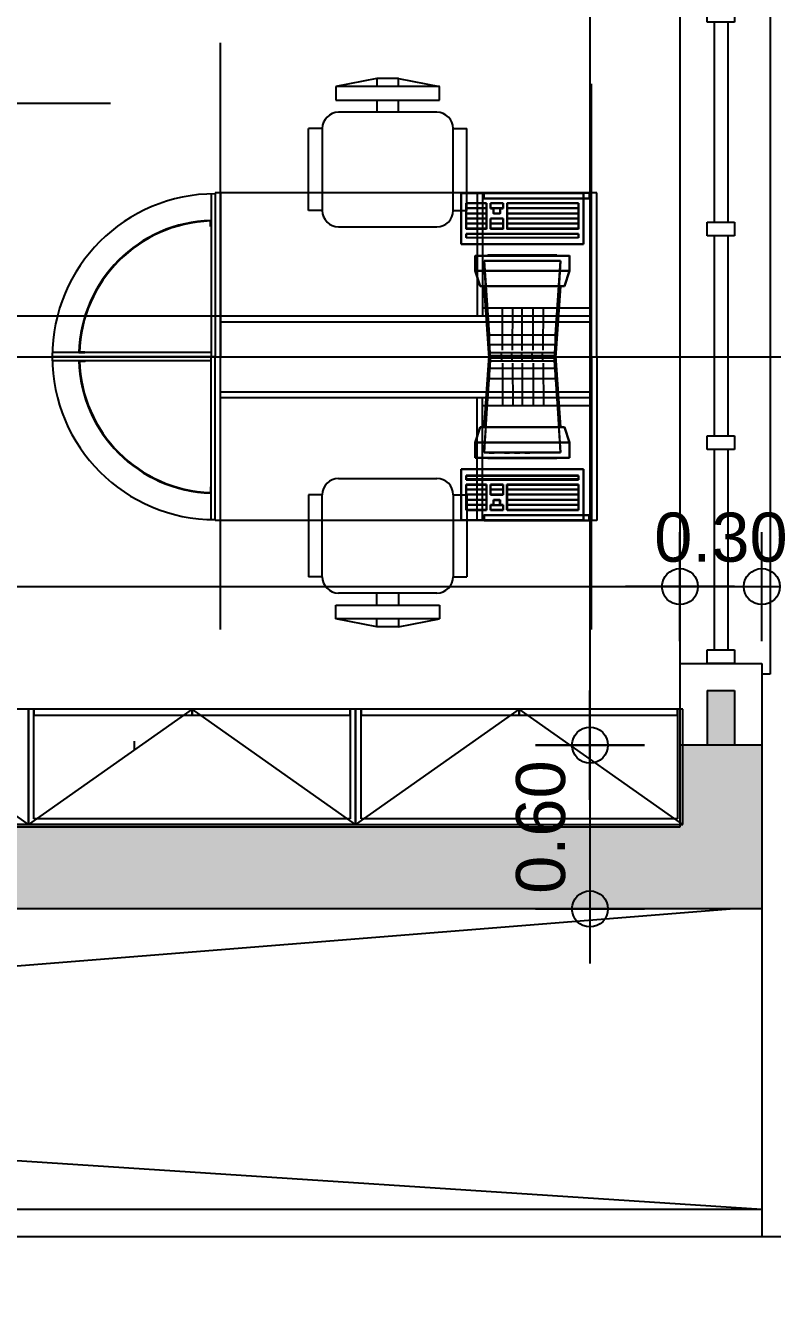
# Model space of a CAD drawing. Header units: metres. Extents: x -11 to 85, y -301 to 135.
# Drawn here: x 45.075 to 47.812, y -209.614 to -204.91 of the extents above; entities that cross this region are included whole.
import ezdxf

# ---------------------------------------------------------------- set-up
doc = ezdxf.new("R2010")
doc.units = ezdxf.units.M
doc.header["$LTSCALE"] = 0.036
doc.header["$PDMODE"] = 2
doc.linetypes.add('HIDDEN', pattern=[0.375, 0.25, -0.125])
for name, color, linetype in [('arxitek isogeio', 252, 'Continuous'), ('DIMBLK', 252, 'Continuous'), ('Parathira', 252, 'Continuous')]:
    doc.layers.add(name, color=color, linetype=linetype)
doc.styles.get("Standard").update_dxf_attribs({"font": 'arial.ttf'})
doc.dimstyles.new('CADWDOT', dxfattribs={"dimscale": 0.1, "dimtxt": 1.8, "dimasz": 0.08, "dimexe": 2, "dimexo": 0, "dimgap": 0.09, "dimtad": 0, "dimrnd": 0.001, "dimzin": 0, "dimdsep": 46, "dimtxsty": 'Standard', "dimblk1": 'ARTDIM', "dimblk2": 'ARTDIM', "dimsah": 1, "dimcen": 0.09, "dimdle": 0.05, "dimse1": 1, "dimse2": 1, "dimadec": 0, "dimazin": 0, "dimtfac": 1, "dimtmove": 0, "dimatfit": 3, "dimldrblk": 'ARTDIM', "dimfxl": 2, "dimtvp": 0.9999, "dimtolj": 1, "dimtzin": 0, "dimarcsym": 0})

# ---------------------------------------------------------------- blocks, each defined once
blk = doc.blocks.new('A$C52D13D70')
at = {"layer": 'Parathira'}
for p, q in [((-0.33, 0.04), (-0.33, -2.44)), ((-0.3, 0.04), (-0.33, 0.04)), ((-0.1, 0), (-0.2, 0)), ((-0.2, 0), (-0.2, -0.05)), ((-0.1, -0.05), (-0.1, 0)), ((0, 0), (0, -2.4)), ((-0.2, -0.05), (-0.1, -0.05)), ((-0.175, -0.05), (-0.175, -0.7833)), ((-0.125, -0.05), (-0.125, -0.7833)), ((-0.1, -0.7833), (-0.2, -0.7833)), ((-0.2, -0.7833), (-0.2, -0.8333)), ((-0.1, -0.8333), (-0.1, -0.7833)), ((-0.2, -0.8333), (-0.1, -0.8333)), ((-0.175, -0.8333), (-0.175, -1.5667)), ((-0.125, -0.8333), (-0.125, -1.5667)), ((-0.1, -1.5667), (-0.2, -1.5667)), ((-0.2, -1.5667), (-0.2, -1.6167)), ((-0.1, -1.6167), (-0.1, -1.5667)), ((-0.2, -1.6167), (-0.1, -1.6167)), ((-0.175, -1.6167), (-0.175, -2.35)), ((-0.125, -1.6167), (-0.125, -2.35)), ((-0.1, -2.35), (-0.2, -2.35)), ((-0.2, -2.35), (-0.2, -2.4)), ((-0.1, -2.4), (-0.1, -2.35)), ((-0.33, -2.44), (-0.3, -2.44)), ((-0.2, -2.4), (-0.1, -2.4))]:
    blk.add_line(p, q, dxfattribs=at)
blk = doc.blocks.new('ARTDIM')
at = {"layer": 'DIMBLK'}
for p, q in [((0, -24.9975), (0, 24.9975)), ((-24.9975, 0), (24.9975, 0))]:
    blk.add_line(p, q, dxfattribs=at)
blk.add_circle((0, 0), 8.25, dxfattribs=at)
blk = doc.blocks.new('*D1324')
at = {"layer": 'arxitek isogeio', "color": 0, "lineweight": -2}
blk.add_line((40.4317, -206.9656), (47.4657, -206.9656), dxfattribs=at)
at = {"layer": 'Defpoints', "color": 0, "transparency": 16777216}
for p in [(47.4737, -206.9656), (40.4237, -207.8468), (47.4737, -207.8468)]:
    blk.add_point(p, dxfattribs=at)
at = {"layer": 'arxitek isogeio', "color": 0, "lineweight": -2, "xscale": 0.008, "yscale": 0.008, "zscale": 0.008, "rotation": 180}
blk.add_blockref('ARTDIM', (40.4237, -206.9656), dxfattribs=at)
at = {"layer": 'arxitek isogeio', "color": 0, "lineweight": -2, "xscale": 0.008, "yscale": 0.008, "zscale": 0.008}
blk.add_blockref('ARTDIM', (47.4737, -206.9656), dxfattribs=at)
at = {"layer": 'arxitek isogeio', "color": 0, "insert": (43.9487, -206.7856), "char_height": 0.18, "attachment_point": 5}
blk.add_mtext('\\A1;7.05', dxfattribs=at)
blk = doc.blocks.new('*D1325')
at = {"layer": 'arxitek isogeio', "color": 0, "lineweight": -2}
blk.add_line((47.4817, -206.9656), (47.7657, -206.9656), dxfattribs=at)
at = {"layer": 'Defpoints', "color": 0, "transparency": 16777216}
for p in [(47.7737, -206.9656), (47.4737, -207.8468), (47.7737, -207.8468)]:
    blk.add_point(p, dxfattribs=at)
at = {"layer": 'arxitek isogeio', "color": 0, "lineweight": -2, "xscale": 0.008, "yscale": 0.008, "zscale": 0.008, "rotation": 180}
blk.add_blockref('ARTDIM', (47.4737, -206.9656), dxfattribs=at)
at = {"layer": 'arxitek isogeio', "color": 0, "lineweight": -2, "xscale": 0.008, "yscale": 0.008, "zscale": 0.008}
blk.add_blockref('ARTDIM', (47.7737, -206.9656), dxfattribs=at)
at = {"layer": 'arxitek isogeio', "color": 0, "insert": (47.6237, -206.7856), "char_height": 0.18, "attachment_point": 5}
blk.add_mtext('\\A1;0.30', dxfattribs=at)
blk = doc.blocks.new('*D1333')
at = {"layer": 'arxitek isogeio', "color": 0, "lineweight": -2}
blk.add_line((47.1437, -200.8048), (47.1437, -207.5388), dxfattribs=at)
at = {"layer": 'Defpoints', "color": 0, "transparency": 16777216}
for p in [(47.4855, -200.7968), (47.1437, -207.5468), (47.4855, -207.5468)]:
    blk.add_point(p, dxfattribs=at)
at = {"layer": 'arxitek isogeio', "color": 0, "lineweight": -2, "xscale": 0.008, "yscale": 0.008, "zscale": 0.008}
for p, rotation in [((47.1437, -200.7968), 90), ((47.1437, -207.5468), 270)]:
    blk.add_blockref('ARTDIM', p, dxfattribs=dict(at, rotation=rotation))
at = {"layer": 'arxitek isogeio', "color": 0, "insert": (46.9637, -204.1718), "char_height": 0.18, "attachment_point": 5, "rotation": 90}
blk.add_mtext('\\A1;6.75', dxfattribs=at)
blk = doc.blocks.new('*D1334')
at = {"layer": 'arxitek isogeio', "color": 0, "lineweight": -2}
blk.add_line((47.1437, -207.5548), (47.1437, -208.1388), dxfattribs=at)
at = {"layer": 'Defpoints', "color": 0, "transparency": 16777216}
for p in [(47.4855, -207.5468), (47.1437, -208.1468), (47.4855, -208.1468)]:
    blk.add_point(p, dxfattribs=at)
at = {"layer": 'arxitek isogeio', "color": 0, "lineweight": -2, "xscale": 0.008, "yscale": 0.008, "zscale": 0.008}
for p, rotation in [((47.1437, -207.5468), 90), ((47.1437, -208.1468), 270)]:
    blk.add_blockref('ARTDIM', p, dxfattribs=dict(at, rotation=rotation))
at = {"layer": 'arxitek isogeio', "color": 0, "insert": (46.9637, -207.8468), "char_height": 0.18, "attachment_point": 5, "rotation": 90}
blk.add_mtext('\\A1;0.60', dxfattribs=at)
blk = doc.blocks.new('*D1365')
at = {"layer": 'arxitek isogeio', "color": 0, "lineweight": -2}
blk.add_line((40.1317, -212.7331), (47.7657, -212.7331), dxfattribs=at)
at = {"layer": 'Defpoints', "color": 0, "transparency": 16777216}
for p in [(40.1237, -208.1468), (47.7737, -208.1468), (47.7737, -212.7331)]:
    blk.add_point(p, dxfattribs=at)
at = {"layer": 'arxitek isogeio', "color": 0, "lineweight": -2, "xscale": 0.008, "yscale": 0.008, "zscale": 0.008, "rotation": 180}
blk.add_blockref('ARTDIM', (40.1237, -212.7331), dxfattribs=at)
at = {"layer": 'arxitek isogeio', "color": 0, "lineweight": -2, "xscale": 0.008, "yscale": 0.008, "zscale": 0.008}
blk.add_blockref('ARTDIM', (47.7737, -212.7331), dxfattribs=at)
at = {"layer": 'arxitek isogeio', "color": 0, "insert": (43.9487, -212.5531), "char_height": 0.18, "attachment_point": 5}
blk.add_mtext('\\A1;7.65', dxfattribs=at)

msp = doc.modelspace()

# ---------------------------------------------------------------- hatches: boundary and pattern name
at = {"layer": 'arxitek isogeio'}
for points in [[(47.6737, -207.3468), (47.5737, -207.3468), (47.5737, -207.5468), (47.6737, -207.5468)], [(47.7737, -208.1468), (47.7737, -207.5468), (47.4737, -207.5468), (47.4737, -207.8468), (43.8737, -207.8468), (43.8737, -207.5468), (43.5737, -207.5468), (43.5737, -208.1468)]]:
    msp.add_hatch(color=256, dxfattribs=at).paths.add_polyline_path(points)

# ---------------------------------------------------------------- linework, layer by layer
for p, q in [((46.3621, -205.1032), (46.2121, -205.1332)), ((46.4421, -205.1032), (46.3621, -205.1032)), ((46.3621, -205.1032), (46.3621, -205.1332)), ((46.4421, -205.1332), (46.4421, -205.1032)), ((46.4421, -205.1032), (46.5921, -205.1332)), ((46.2121, -205.1332), (46.2121, -205.1832)), ((46.5921, -205.1332), (46.2121, -205.1332)), ((46.5921, -205.1832), (46.5921, -205.1332)), ((42.3191, -205.1944), (45.3854, -205.1944)), ((46.2121, -205.1832), (46.5921, -205.1832)), ((46.3621, -205.1832), (46.3621, -205.2273)), ((46.4421, -205.2273), (46.4421, -205.1832)), ((46.5821, -205.2273), (46.2221, -205.2273)), ((46.1121, -205.5873), (46.1121, -205.2873)), ((46.1621, -205.2873), (46.1121, -205.2873)), ((46.1621, -205.2873), (46.1621, -205.5873)), ((46.6421, -205.2873), (46.6921, -205.2873)), ((46.6421, -205.5873), (46.6421, -205.2873)), ((46.6921, -205.5873), (46.6921, -205.2873)), ((45.7544, -205.5262), (45.7544, -206.1232)), ((45.7693, -205.5232), (45.7693, -206.1232)), ((47.1693, -205.5232), (45.7693, -205.5232)), ((45.7693, -205.5262), (45.7693, -206.1232)), ((45.7893, -205.5232), (45.7893, -206.1232)), ((46.6712, -205.5244), (47.1199, -205.5244)), ((46.6712, -205.7113), (46.6712, -205.5244)), ((46.7492, -205.5231), (46.7296, -205.5231)), ((46.7296, -205.5231), (46.7296, -205.9734)), ((46.7492, -205.5231), (46.7492, -205.9734)), ((46.7492, -205.5432), (47.1493, -205.5432)), ((46.7553, -205.5432), (46.7553, -205.523)), ((46.7553, -205.523), (47.1403, -205.523)), ((47.1403, -205.5432), (46.7553, -205.5432)), ((47.1199, -205.5244), (47.1199, -205.7113)), ((47.1403, -205.523), (47.1403, -205.5432)), ((47.1493, -206.1232), (47.1493, -205.5232)), ((47.1693, -206.1232), (47.1693, -205.5232)), ((46.1621, -205.5873), (46.1121, -205.5873)), ((46.6421, -205.5873), (46.6921, -205.5873)), ((46.7647, -205.5618, 0.0001), (46.6899, -205.5618, 0.0001)), ((46.6899, -205.5618, 0.0001), (46.6899, -205.6552, 0.0001)), ((46.7647, -205.5805, 0.0001), (46.6899, -205.5805, 0.0001)), ((46.7647, -205.5992, 0.0001), (46.6899, -205.5992, 0.0001)), ((46.7647, -205.5618, 0.0001), (46.7647, -205.6552, 0.0001)), ((46.8255, -205.5618, 0.0001), (46.7787, -205.5618, 0.0001)), ((46.7787, -205.5618, 0.0001), (46.7787, -205.5805, 0.0001)), ((46.7904, -205.5805, 0.0001), (46.7787, -205.5805, 0.0001)), ((46.7904, -205.5805, 0.0001), (46.7904, -205.5992, 0.0001)), ((46.8138, -205.5992, 0.0001), (46.7904, -205.5992, 0.0001)), ((46.8255, -205.5805, 0.0001), (46.8138, -205.5805, 0.0001)), ((46.8138, -205.5805, 0.0001), (46.8138, -205.5992, 0.0001)), ((46.8255, -205.5618, 0.0001), (46.8255, -205.5805, 0.0001)), ((46.8395, -205.5618, 0.0001), (46.8395, -205.6552, 0.0001)), ((47.1012, -205.5618, 0.0001), (46.8395, -205.5618, 0.0001)), ((47.1012, -205.5805, 0.0001), (46.8395, -205.5805, 0.0001)), ((47.1012, -205.5992, 0.0001), (46.8395, -205.5992, 0.0001)), ((47.1012, -205.5618, 0.0001), (47.1012, -205.6552, 0.0001)), ((45.7522, -205.6458), (45.7522, -205.6257)), ((45.7544, -205.6458), (45.7522, -205.6458)), ((45.7544, -205.6234), (45.7544, -205.6458)), ((46.2221, -205.6473), (46.5821, -205.6473)), ((46.7647, -205.6178, 0.0001), (46.6899, -205.6178, 0.0001)), ((46.7647, -205.6365, 0.0001), (46.6899, -205.6365, 0.0001)), ((46.8255, -205.6178, 0.0001), (46.7787, -205.6178, 0.0001)), ((46.7787, -205.6178, 0.0001), (46.7787, -205.6552, 0.0001)), ((46.8255, -205.6365, 0.0001), (46.7787, -205.6365, 0.0001)), ((46.8255, -205.6178, 0.0001), (46.8255, -205.6552, 0.0001)), ((47.1012, -205.6178, 0.0001), (46.8395, -205.6178, 0.0001)), ((47.1012, -205.6365, 0.0001), (46.8395, -205.6365, 0.0001)), ((46.7647, -205.6552, 0.0001), (46.6899, -205.6552, 0.0001)), ((46.6899, -205.6739, 0.0001), (46.6899, -205.688, 0.0001)), ((47.1012, -205.6739, 0.0001), (46.6899, -205.6739, 0.0001)), ((47.1012, -205.688, 0.0001), (46.6899, -205.688, 0.0001)), ((46.8255, -205.6552, 0.0001), (46.7787, -205.6552, 0.0001)), ((47.1012, -205.6552, 0.0001), (46.8395, -205.6552, 0.0001)), ((47.1012, -205.6739, 0.0001), (47.1012, -205.688, 0.0001)), ((47.1199, -205.7113), (46.6712, -205.7113)), ((46.7228, -205.7526), (47.0687, -205.7526)), ((46.7228, -205.7526), (46.7228, -205.8087)), ((47.0687, -205.7526), (47.0687, -205.8087)), ((46.7228, -205.8087), (47.0687, -205.8087)), ((46.7228, -205.8087), (46.7415, -205.8648)), ((47.0687, -205.8087), (47.05, -205.8648)), ((47.05, -205.8648), (46.7415, -205.8648)), ((46.7789, -206.1265), (46.7602, -205.8648)), ((47.0313, -205.8648), (47.0126, -206.1265)), ((45.7893, -205.9734), (47.1493, -205.9734)), ((46.7492, -205.9443), (47.1493, -205.9443)), ((45.7893, -205.9948), (47.1493, -205.9948)), ((45.7544, -206.1082), (45.1723, -206.1082)), ((46.7789, -206.1198), (46.7602, -206.3816)), ((47.0126, -206.1198), (46.7789, -206.1198)), ((47.0313, -206.3816), (47.0126, -206.1198)), ((45.7693, -206.1232), (45.1723, -206.1232)), ((45.7693, -206.1232), (45.1723, -206.1232)), ((45.7544, -206.1381), (45.1723, -206.1381)), ((45.7544, -206.7201), (45.7544, -206.1232)), ((45.7693, -206.1232), (47.1693, -206.1232)), ((45.7693, -206.1232), (47.1693, -206.1232)), ((45.7693, -206.7232), (45.7693, -206.1232)), ((45.7693, -206.7201), (45.7693, -206.1232)), ((45.7893, -206.7232), (45.7893, -206.1232)), ((47.0126, -206.1265), (46.7789, -206.1265)), ((47.1493, -206.1232), (47.1493, -206.7232)), ((47.1693, -206.1232), (47.1693, -206.7232)), ((45.7893, -206.2515), (47.1493, -206.2515)), ((45.7893, -206.2729), (47.1493, -206.2729)), ((46.7296, -206.7232), (46.7296, -206.2729)), ((46.7492, -206.7232), (46.7492, -206.2729)), ((46.7492, -206.3021), (47.1493, -206.3021)), ((46.7228, -206.4377), (46.7415, -206.3816)), ((47.05, -206.3816), (46.7415, -206.3816)), ((47.0687, -206.4377), (47.05, -206.3816)), ((46.7228, -206.4377), (47.0687, -206.4377)), ((46.7228, -206.4937), (46.7228, -206.4377)), ((47.0687, -206.4937), (47.0687, -206.4377)), ((46.7228, -206.4937), (47.0687, -206.4937)), ((47.1199, -206.535), (46.6712, -206.535)), ((46.6712, -206.535), (46.6712, -206.722)), ((47.1199, -206.722), (47.1199, -206.535)), ((46.2221, -206.5692), (46.5821, -206.5692)), ((47.1012, -206.5584, 0.0001), (46.6899, -206.5584, 0.0001)), ((46.6899, -206.5724, 0.0001), (46.6899, -206.5584, 0.0001)), ((47.1012, -206.5724, 0.0001), (46.6899, -206.5724, 0.0001)), ((47.1012, -206.5724, 0.0001), (47.1012, -206.5584, 0.0001)), ((45.7522, -206.6005), (45.7522, -206.6206)), ((45.7544, -206.6005), (45.7522, -206.6005)), ((45.7544, -206.6229), (45.7544, -206.6005)), ((46.1621, -206.6292), (46.1121, -206.6292)), ((46.1121, -206.6292), (46.1121, -206.9292)), ((46.1621, -206.9292), (46.1621, -206.6292)), ((46.6421, -206.6292), (46.6921, -206.6292)), ((46.6421, -206.6292), (46.6421, -206.9292)), ((46.7647, -206.5911, 0.0001), (46.6899, -206.5911, 0.0001)), ((46.6899, -206.6846, 0.0001), (46.6899, -206.5911, 0.0001)), ((46.7647, -206.6098, 0.0001), (46.6899, -206.6098, 0.0001)), ((46.7647, -206.6285, 0.0001), (46.6899, -206.6285, 0.0001)), ((46.6921, -206.6292), (46.6921, -206.9292)), ((46.7647, -206.6846, 0.0001), (46.7647, -206.5911, 0.0001)), ((46.8255, -206.5911, 0.0001), (46.7787, -206.5911, 0.0001)), ((46.7787, -206.6285, 0.0001), (46.7787, -206.5911, 0.0001)), ((46.8255, -206.6098, 0.0001), (46.7787, -206.6098, 0.0001)), ((46.8255, -206.6285, 0.0001), (46.7787, -206.6285, 0.0001)), ((46.8255, -206.6285, 0.0001), (46.8255, -206.5911, 0.0001)), ((46.8395, -206.6846, 0.0001), (46.8395, -206.5911, 0.0001)), ((47.1012, -206.5911, 0.0001), (46.8395, -206.5911, 0.0001)), ((47.1012, -206.6098, 0.0001), (46.8395, -206.6098, 0.0001)), ((47.1012, -206.6285, 0.0001), (46.8395, -206.6285, 0.0001)), ((47.1012, -206.6846, 0.0001), (47.1012, -206.5911, 0.0001)), ((46.7647, -206.6472, 0.0001), (46.6899, -206.6472, 0.0001)), ((46.7647, -206.6659, 0.0001), (46.6899, -206.6659, 0.0001)), ((46.7787, -206.6846, 0.0001), (46.7787, -206.6659, 0.0001)), ((46.7904, -206.6659, 0.0001), (46.7787, -206.6659, 0.0001)), ((46.8138, -206.6472, 0.0001), (46.7904, -206.6472, 0.0001)), ((46.7904, -206.6659, 0.0001), (46.7904, -206.6472, 0.0001)), ((46.8138, -206.6659, 0.0001), (46.8138, -206.6472, 0.0001)), ((46.8255, -206.6659, 0.0001), (46.8138, -206.6659, 0.0001)), ((46.8255, -206.6846, 0.0001), (46.8255, -206.6659, 0.0001)), ((47.1012, -206.6472, 0.0001), (46.8395, -206.6472, 0.0001)), ((47.1012, -206.6659, 0.0001), (46.8395, -206.6659, 0.0001)), ((47.1693, -206.7232), (45.7693, -206.7232)), ((46.6712, -206.722), (47.1199, -206.722)), ((46.7647, -206.6846, 0.0001), (46.6899, -206.6846, 0.0001)), ((46.7492, -206.7232), (46.7296, -206.7232)), ((46.7492, -206.7032), (47.1493, -206.7032)), ((47.1403, -206.7032), (46.7553, -206.7032)), ((46.7553, -206.7032), (46.7553, -206.7233)), ((46.7553, -206.7233), (47.1403, -206.7233)), ((46.8255, -206.6846, 0.0001), (46.7787, -206.6846, 0.0001)), ((47.1012, -206.6846, 0.0001), (46.8395, -206.6846, 0.0001)), ((47.1403, -206.7233), (47.1403, -206.7032)), ((46.1621, -206.9292), (46.1121, -206.9292)), ((46.6421, -206.9292), (46.6921, -206.9292)), ((46.5821, -206.9892), (46.2221, -206.9892)), ((46.3621, -207.0333), (46.3621, -206.9892)), ((46.4421, -206.9892), (46.4421, -207.0333)), ((46.2121, -207.0333), (46.5921, -207.0333)), ((46.2121, -207.0833), (46.2121, -207.0333)), ((46.5921, -207.0333), (46.5921, -207.0833)), ((46.3621, -207.1133), (46.2121, -207.0833)), ((46.5921, -207.0833), (46.2121, -207.0833)), ((46.3621, -207.1133), (46.3621, -207.0833)), ((46.4421, -207.0833), (46.4421, -207.1133)), ((46.4421, -207.1133), (46.5921, -207.0833)), ((46.4421, -207.1133), (46.3621, -207.1133)), ((47.4737, -207.2468), (47.7737, -207.2468)), ((47.4737, -207.2468), (47.4737, -207.5468)), ((47.7737, -207.2468), (47.7737, -207.5468)), ((47.5737, -207.3468), (47.6737, -207.3468)), ((47.5737, -207.3468), (47.5737, -207.5468)), ((47.6737, -207.3468), (47.6737, -207.5468)), ((45.0849, -207.4144), (43.8852, -207.4144)), ((45.0849, -207.837), (44.485, -207.4144)), ((45.6848, -207.4144), (45.0849, -207.837)), ((45.0849, -207.837), (45.0849, -207.4144)), ((45.0849, -207.4144), (45.0849, -207.837)), ((46.2846, -207.4144), (45.0849, -207.4144)), ((45.0849, -207.837), (45.0849, -207.4144)), ((45.0849, -207.4144), (45.0849, -207.837)), ((45.6848, -207.4144), (45.1049, -207.4144)), ((45.1049, -207.4144), (45.1049, -207.4363)), ((45.1049, -207.817), (45.1049, -207.4144)), ((45.1049, -207.4363), (45.6848, -207.4363)), ((46.2646, -207.4144), (45.6848, -207.4144)), ((45.6848, -207.4144), (45.6848, -207.4363)), ((46.2846, -207.837), (45.6848, -207.4144)), ((45.6848, -207.4363), (45.6848, -207.4144)), ((45.6848, -207.4363), (46.2646, -207.4363)), ((46.2646, -207.4363), (46.2646, -207.4144)), ((46.2646, -207.4144), (46.2646, -207.817)), ((46.2846, -207.4144), (46.2846, -207.837)), ((46.2846, -207.837), (46.2846, -207.4144)), ((46.2846, -207.4144), (46.2846, -207.837)), ((47.4844, -207.4144), (46.2846, -207.4144)), ((46.8845, -207.4144), (46.2846, -207.837)), ((46.8845, -207.4144), (46.3046, -207.4144)), ((46.3046, -207.4144), (46.3046, -207.4363)), ((46.3046, -207.817), (46.3046, -207.4144)), ((46.3046, -207.4363), (46.8845, -207.4363)), ((46.8845, -207.4363), (46.8845, -207.4144)), ((47.4844, -207.837), (46.8845, -207.4144)), ((47.4644, -207.4144), (46.8845, -207.4144)), ((46.8845, -207.4144), (46.8845, -207.4363)), ((46.8845, -207.4363), (47.4644, -207.4363)), ((47.4644, -207.4363), (47.4644, -207.4144)), ((47.4644, -207.4144), (47.4644, -207.817)), ((47.4844, -207.837), (47.4844, -207.4144)), ((45.4736, -207.564), (45.4736, -207.5321)), ((47.7737, -207.5468), (47.4737, -207.5468)), ((47.4737, -207.5468), (47.4737, -207.8468)), ((47.7737, -207.5468), (47.7737, -208.1468)), ((47.4737, -207.8468), (43.8737, -207.8468)), ((43.8852, -207.837), (45.0849, -207.837)), ((45.0849, -207.837), (43.8852, -207.837)), ((46.2846, -207.837), (45.0849, -207.837)), ((45.0849, -207.837), (46.2846, -207.837)), ((46.2646, -207.817), (45.1049, -207.817)), ((46.2846, -207.837), (47.4844, -207.837)), ((47.4644, -207.817), (46.3046, -207.817)), ((47.6737, -208.1468), (40.1237, -208.7468)), ((47.7737, -208.1468), (43.5737, -208.1468)), ((47.7737, -208.1468), (47.7737, -209.3468)), ((40.1237, -208.7468), (47.7737, -209.2468)), ((40.1237, -209.2468), (47.7737, -209.2468)), ((40.1237, -209.3468), (47.7737, -209.3468))]:
    msp.add_line(p, q, dxfattribs=at)
at = {"layer": 'arxitek isogeio', "extrusion": (1.21853e-17, 0.099504, 0.995037)}
for p, q in [((46.7648, -205.5794, 0.0291), (46.69, -205.5794, 0.0291)), ((46.7648, -205.598, 0.0309), (46.69, -205.598, 0.0309)), ((47.1013, -205.5794, 0.0291), (46.8396, -205.5794, 0.0291)), ((47.1013, -205.598, 0.0309), (46.8396, -205.598, 0.0309)), ((46.7648, -205.6166, 0.0328), (46.69, -205.6166, 0.0328)), ((46.7648, -205.6352, 0.0346), (46.69, -205.6352, 0.0346)), ((46.8256, -205.6352, 0.0346), (46.7788, -205.6352, 0.0346)), ((47.1013, -205.6166, 0.0328), (46.8396, -205.6166, 0.0328)), ((47.1013, -205.6352, 0.0346), (46.8396, -205.6352, 0.0346))]:
    msp.add_line(p, q, dxfattribs=at)
at = {"layer": 'arxitek isogeio', "extrusion": (-2.72784e-15, -0.175791, 0.984428)}
for p, q in [((46.8227, -206.0993, 0.2762), (46.8235, -205.9428, 0.3041)), ((46.8602, -206.0993, 0.2762), (46.8609, -205.9428, 0.3041)), ((46.8945, -206.1, 0.2759), (46.8953, -205.9436, 0.3038)), ((46.9352, -206.0993, 0.2762), (46.9359, -205.9428, 0.3041)), ((46.9726, -206.0993, 0.2762), (46.9734, -205.9428, 0.3041))]:
    msp.add_line(p, q, dxfattribs=at)
at = {"layer": 'arxitek isogeio', "extrusion": (-1.22e-16, -0.996241, -0.08663)}
for p, q in [((46.8194, -206.1241, 0.2375), (46.8194, -206.1104, 0.0804)), ((46.8569, -206.1241, 0.2375), (46.8569, -206.1104, 0.0804)), ((46.8944, -206.1241, 0.2375), (46.8944, -206.1104, 0.0804)), ((46.9319, -206.1241, 0.2375), (46.9319, -206.1104, 0.0804)), ((46.9694, -206.1241, 0.2375), (46.9694, -206.1104, 0.0804))]:
    msp.add_line(p, q, dxfattribs=at)
at = {"layer": 'arxitek isogeio', "extrusion": (2.44001e-16, 0.996241, -0.08663)}
for p, q in [((46.8194, -206.1222, 0.2375), (46.8194, -206.1359, 0.0804)), ((46.8569, -206.1222, 0.2375), (46.8569, -206.1359, 0.0804)), ((46.8944, -206.1222, 0.2375), (46.8944, -206.1359, 0.0804)), ((46.9319, -206.1222, 0.2375), (46.9319, -206.1359, 0.0804)), ((46.9694, -206.1222, 0.2375), (46.9694, -206.1359, 0.0804))]:
    msp.add_line(p, q, dxfattribs=at)
at = {"layer": 'arxitek isogeio', "extrusion": (-2.66326e-15, 0.175791, 0.984428)}
for p, q in [((46.8227, -206.147, 0.2762), (46.8235, -206.3035, 0.3041)), ((46.8602, -206.147, 0.2762), (46.8609, -206.3035, 0.3041)), ((46.8945, -206.1463, 0.2759), (46.8953, -206.3028, 0.3038)), ((46.9352, -206.147, 0.2762), (46.9359, -206.3035, 0.3041)), ((46.9726, -206.147, 0.2762), (46.9734, -206.3035, 0.3041))]:
    msp.add_line(p, q, dxfattribs=at)
at = {"layer": 'arxitek isogeio', "extrusion": (-2.43706e-17, -0.099504, 0.995037)}
for p, q in [((46.7648, -206.6111, 0.0346), (46.69, -206.6111, 0.0346)), ((46.7648, -206.6297, 0.0328), (46.69, -206.6297, 0.0328)), ((46.8256, -206.6111, 0.0346), (46.7788, -206.6111, 0.0346)), ((47.1013, -206.6111, 0.0346), (46.8396, -206.6111, 0.0346)), ((47.1013, -206.6297, 0.0328), (46.8396, -206.6297, 0.0328)), ((46.7648, -206.6483, 0.0309), (46.69, -206.6483, 0.0309)), ((46.7648, -206.6669, 0.0291), (46.69, -206.6669, 0.0291)), ((47.1013, -206.6483, 0.0309), (46.8396, -206.6483, 0.0309)), ((47.1013, -206.6669, 0.0291), (46.8396, -206.6669, 0.0291))]:
    msp.add_line(p, q, dxfattribs=at)
at = {"layer": 'arxitek isogeio', "linetype": 'HIDDEN', "ltscale": 30}
msp.add_line((47.7737, -209.3468), (48.9737, -209.3468), dxfattribs=at)
at = {"layer": 'arxitek isogeio'}
for points in [[(45.2696, -206.1082), (45.292, -206.1082), (45.292, -206.106), (45.2719, -206.106)], [(45.2696, -206.1381), (45.292, -206.1381), (45.292, -206.1403), (45.2719, -206.1403)]]:
    msp.add_lwpolyline(points, dxfattribs=at)
for centre, radius, start, end in [((46.2221, -205.2873), 0.06, 90, 180), ((46.5821, -205.2873), 0.06, 0, 90), ((45.7693, -206.1232), 0.597, 90, 180), ((46.2221, -205.5873), 0.06, 180, 270), ((46.5821, -205.5873), 0.06, 270, 0), ((45.7693, -206.1232), 0.5, 91.7106, 178.2894), ((45.7693, -206.1232), 0.4977, 91.9761, 178.2894), ((45.7693, -206.1232), 0.597, 180, 270), ((45.7693, -206.1232), 0.5, 181.7106, 268.2894), ((45.7693, -206.1232), 0.4977, 181.7106, 268.0239), ((46.2221, -206.6292), 0.06, 90, 180), ((46.5821, -206.6292), 0.06, 0, 90), ((46.2221, -206.9292), 0.06, 180, 270), ((46.5821, -206.9292), 0.06, 270, 0)]:
    msp.add_arc(centre, radius, start, end, dxfattribs=at)
for p in [(45.7893, -205.9734), (45.7893, -206.1232), (47.1493, -206.1232)]:
    msp.add_point(p, dxfattribs=at)
for points, invisible_edges in [([(46.6713, -205.5241, 0.0187), (46.6713, -205.5241), (46.6713, -205.7111)], 12), ([(46.6713, -205.7111), (46.6713, -205.7111, 0.0374), (46.6713, -205.5241, 0.0187)], 12), ([(47.12, -205.5241, 0.0187), (46.6713, -205.5241, 0.0187), (46.6713, -205.7111, 0.0374)], 12), ([(46.6713, -205.7111, 0.0374), (47.12, -205.7111, 0.0374), (47.12, -205.5241, 0.0187)], 12), ([(47.12, -205.5241), (46.6713, -205.5241), (47.12, -205.5241, 0.0187)], 6), ([(46.6713, -205.5241, 0.0187), (47.12, -205.5241, 0.0187), (46.6713, -205.5241)], 6), ([(47.12, -205.5241, 0.0187), (47.12, -205.7111, 0.0374), (47.12, -205.5241)], 6), ([(47.12, -205.7111), (47.12, -205.5241), (47.12, -205.7111, 0.0374)], 6), ([(46.7648, -205.5613, 0.0226), (46.69, -205.5613, 0.0226), (46.69, -205.5608, 0.0272)], 12), ([(46.69, -205.5608, 0.0272), (46.7648, -205.5608, 0.0272), (46.7648, -205.5613, 0.0226)], 12), ([(46.69, -205.6538, 0.0365), (46.69, -205.5608, 0.0272), (46.69, -205.5613, 0.0226)], 12), ([(46.7648, -205.5608, 0.0272), (46.69, -205.5608, 0.0272), (46.69, -205.6538, 0.0365)], 12), ([(46.69, -205.6538, 0.0365), (46.7648, -205.6538, 0.0365), (46.7648, -205.5608, 0.0272)], 12), ([(46.69, -205.5613, 0.0226), (46.69, -205.6543, 0.0319), (46.69, -205.6538, 0.0365)], 12), ([(46.7648, -205.6543, 0.0319), (46.7648, -205.5613, 0.0226), (46.7648, -205.5608, 0.0272)], 12), ([(46.7648, -205.5608, 0.0272), (46.7648, -205.6538, 0.0365), (46.7648, -205.6543, 0.0319)], 12), ([(46.8255, -205.5613, 0.0226), (46.7788, -205.5613, 0.0226), (46.7788, -205.5608, 0.0272)], 12), ([(46.7788, -205.5608, 0.0272), (46.8255, -205.5608, 0.0272), (46.8255, -205.5613, 0.0226)], 12), ([(46.7788, -205.5794, 0.0291), (46.7788, -205.5608, 0.0272), (46.7788, -205.5613, 0.0226)], 12), ([(46.7788, -205.5794, 0.0291), (46.8255, -205.5794, 0.0291), (46.7788, -205.5608, 0.0272)], 6), ([(46.7788, -205.5608, 0.0272), (46.8255, -205.5794, 0.0291), (46.8255, -205.5608, 0.0272)], 5), ([(46.7788, -205.5613, 0.0226), (46.7788, -205.5799, 0.0244), (46.7788, -205.5794, 0.0291)], 12), ([(46.7788, -205.5799, 0.0244), (46.7905, -205.5799, 0.0244), (46.7905, -205.5794, 0.0291)], 12), ([(46.7905, -205.5794, 0.0291), (46.7788, -205.5794, 0.0291), (46.7788, -205.5799, 0.0244)], 12), ([(46.7905, -205.598, 0.0309), (46.7905, -205.5794, 0.0291), (46.7905, -205.5799, 0.0244)], 12), ([(46.8139, -205.598, 0.0309), (46.8139, -205.5794, 0.0291), (46.7905, -205.598, 0.0309)], 6), ([(46.7905, -205.5794, 0.0291), (46.7905, -205.598, 0.0309), (46.8139, -205.5794, 0.0291)], 6), ([(46.7905, -205.5799, 0.0244), (46.7905, -205.5985, 0.0263), (46.7905, -205.598, 0.0309)], 12), ([(46.7905, -205.5985, 0.0263), (46.8139, -205.5985, 0.0263), (46.8139, -205.598, 0.0309)], 12), ([(46.8139, -205.598, 0.0309), (46.7905, -205.598, 0.0309), (46.7905, -205.5985, 0.0263)], 12), ([(46.8255, -205.5799, 0.0244), (46.8255, -205.5794, 0.0291), (46.8139, -205.5794, 0.0291)], 12), ([(46.8255, -205.5799, 0.0244), (46.8139, -205.5794, 0.0291), (46.8139, -205.5799, 0.0244)], 5), ([(46.8139, -205.5985, 0.0263), (46.8139, -205.5799, 0.0244), (46.8139, -205.5794, 0.0291)], 12), ([(46.8139, -205.5794, 0.0291), (46.8139, -205.598, 0.0309), (46.8139, -205.5985, 0.0263)], 12), ([(46.8255, -205.5799, 0.0244), (46.8255, -205.5613, 0.0226), (46.8255, -205.5608, 0.0272)], 12), ([(46.8255, -205.5608, 0.0272), (46.8255, -205.5794, 0.0291), (46.8255, -205.5799, 0.0244)], 12), ([(47.1013, -205.5613, 0.0226), (46.8396, -205.5613, 0.0226), (47.1013, -205.5608, 0.0272)], 6), ([(46.8396, -205.5608, 0.0272), (47.1013, -205.5608, 0.0272), (46.8396, -205.5613, 0.0226)], 6), ([(46.8396, -205.5613, 0.0226), (46.8396, -205.6543, 0.0319), (46.8396, -205.5608, 0.0272)], 6), ([(46.8396, -205.6538, 0.0365), (46.8396, -205.5608, 0.0272), (46.8396, -205.6543, 0.0319)], 6), ([(47.1013, -205.5608, 0.0272), (46.8396, -205.5608, 0.0272), (46.8396, -205.6538, 0.0365)], 12), ([(46.8396, -205.6538, 0.0365), (47.1013, -205.6538, 0.0365), (47.1013, -205.5608, 0.0272)], 12), ([(47.1013, -205.5608, 0.0272), (47.1013, -205.6538, 0.0365), (47.1013, -205.5613, 0.0226)], 6), ([(47.1013, -205.6543, 0.0319), (47.1013, -205.5613, 0.0226), (47.1013, -205.6538, 0.0365)], 6), ([(46.8255, -205.6171, 0.0281), (46.7788, -205.6171, 0.0281), (46.7788, -205.6166, 0.0328)], 12), ([(46.7788, -205.6166, 0.0328), (46.8255, -205.6166, 0.0328), (46.8255, -205.6171, 0.0281)], 12), ([(46.7788, -205.6538, 0.0365), (46.7788, -205.6166, 0.0328), (46.7788, -205.6171, 0.0281)], 12), ([(46.8255, -205.6166, 0.0328), (46.7788, -205.6166, 0.0328), (46.7788, -205.6538, 0.0365)], 12), ([(46.7788, -205.6538, 0.0365), (46.8255, -205.6538, 0.0365), (46.8255, -205.6166, 0.0328)], 12), ([(46.7788, -205.6171, 0.0281), (46.7788, -205.6543, 0.0319), (46.7788, -205.6538, 0.0365)], 12), ([(46.8255, -205.6543, 0.0319), (46.8255, -205.6171, 0.0281), (46.8255, -205.6166, 0.0328)], 12), ([(46.8255, -205.6166, 0.0328), (46.8255, -205.6538, 0.0365), (46.8255, -205.6543, 0.0319)], 12), ([(46.69, -205.6543, 0.0319), (46.7648, -205.6543, 0.0319), (46.7648, -205.6538, 0.0365)], 12), ([(46.7648, -205.6538, 0.0365), (46.69, -205.6538, 0.0365), (46.69, -205.6543, 0.0319)], 12), ([(47.1013, -205.6729, 0.0337), (46.69, -205.6729, 0.0337), (46.69, -205.6725, 0.0384)], 12), ([(46.69, -205.6725, 0.0384), (47.1013, -205.6725, 0.0384), (47.1013, -205.6729, 0.0337)], 12), ([(46.69, -205.6864, 0.0398), (46.69, -205.6725, 0.0384), (46.69, -205.6729, 0.0337)], 12), ([(47.1013, -205.6725, 0.0384), (46.69, -205.6725, 0.0384), (46.69, -205.6864, 0.0398)], 12), ([(46.69, -205.6864, 0.0398), (47.1013, -205.6864, 0.0398), (47.1013, -205.6725, 0.0384)], 12), ([(46.69, -205.6729, 0.0337), (46.69, -205.6869, 0.0351), (46.69, -205.6864, 0.0398)], 12), ([(47.1013, -205.6864, 0.0398), (46.69, -205.6864, 0.0398), (46.69, -205.6869, 0.0351)], 7), ([(46.69, -205.6869, 0.0351), (47.1013, -205.6869, 0.0351), (46.69, -205.6864, 0.0398)], 14), ([(47.1013, -205.6864, 0.0398), (46.69, -205.6864, 0.0398), (47.1013, -205.6869, 0.0351)], 7), ([(46.7788, -205.6543, 0.0319), (46.8255, -205.6543, 0.0319), (46.8255, -205.6538, 0.0365)], 12), ([(46.8255, -205.6538, 0.0365), (46.7788, -205.6538, 0.0365), (46.7788, -205.6543, 0.0319)], 12), ([(46.8396, -205.6543, 0.0319), (47.1013, -205.6543, 0.0319), (46.8396, -205.6538, 0.0365)], 6), ([(47.1013, -205.6538, 0.0365), (46.8396, -205.6538, 0.0365), (47.1013, -205.6543, 0.0319)], 6), ([(47.1013, -205.6869, 0.0351), (47.1013, -205.6729, 0.0337), (47.1013, -205.6725, 0.0384)], 12), ([(47.1013, -205.6725, 0.0384), (47.1013, -205.6864, 0.0398), (47.1013, -205.6869, 0.0351)], 12), ([(47.12, -205.7111, 0.0374), (46.6713, -205.7111, 0.0374), (47.12, -205.7111)], 6), ([(46.6713, -205.7111), (47.12, -205.7111), (46.6713, -205.7111, 0.0374)], 6), ([(46.7227, -205.809, 0.0561), (46.7227, -205.809, 0.3739), (46.7227, -205.753, 0.0561)], 6), ([(46.7227, -205.753, 0.3739), (46.7227, -205.753, 0.0561), (46.7227, -205.809, 0.3739)], 6), ([(47.0686, -205.753, 0.3739), (46.7227, -205.753, 0.3739), (46.7227, -205.809, 0.3739)], 12), ([(46.7227, -205.809, 0.3739), (47.0686, -205.809, 0.3739), (47.0686, -205.753, 0.3739)], 12), ([(47.0686, -205.753, 0.0561), (46.7227, -205.753, 0.0561), (47.0686, -205.753, 0.3739)], 6), ([(46.7227, -205.753, 0.3739), (47.0686, -205.753, 0.3739), (46.7227, -205.753, 0.0561)], 6), ([(46.7554, -205.7717, 0.0561), (46.7741, -206.0428), (46.7741, -206.0801, 0.0561)], 5), ([(46.7554, -205.7717), (46.7741, -206.0428), (46.7554, -205.7717, 0.0561)], 6), ([(47.0359, -205.7717), (46.7554, -205.7717), (47.0359, -205.7717, 0.0561)], 6), ([(46.7554, -205.7717, 0.0561), (47.0359, -205.7717, 0.0561), (46.7554, -205.7717)], 6), ([(47.0172, -206.0428), (47.0359, -205.7717, 0.0561), (47.0172, -206.0801, 0.0561)], 5), ([(47.0172, -206.0428), (47.0359, -205.7717), (47.0359, -205.7717, 0.0561)], 12), ([(47.0686, -205.809, 0.3739), (47.0686, -205.809, 0.0561), (47.0686, -205.753, 0.0561)], 12), ([(47.0686, -205.753, 0.0561), (47.0686, -205.753, 0.3739), (47.0686, -205.809, 0.3739)], 12), ([(46.7227, -205.809, 0.3739), (46.7227, -205.809, 0.0561), (46.7414, -205.8651, 0.0561)], 12), ([(46.7227, -205.809, 0.3739), (46.7414, -205.8651, 0.0561), (46.7414, -205.8651, 0.3459)], 5), ([(46.7414, -205.8651, 0.3459), (47.0686, -205.809, 0.3739), (46.7227, -205.809, 0.3739)], 5), ([(47.0499, -205.8651, 0.3459), (47.0686, -205.809, 0.3739), (46.7414, -205.8651, 0.3459)], 6), ([(47.0686, -205.809, 0.0561), (47.0686, -205.809, 0.3739), (47.0499, -205.8651, 0.0561)], 6), ([(47.0499, -205.8651, 0.0561), (47.0686, -205.809, 0.3739), (47.0499, -205.8651, 0.3459)], 5), ([(46.7414, -205.8651, 0.3459), (46.7554, -205.8651, 0.3178), (47.0499, -205.8651, 0.3459)], 7), ([(46.7414, -205.8651, 0.3459), (46.7414, -205.8651, 0.0561), (46.7554, -205.8651, 0.0561)], 12), ([(46.7414, -205.8651, 0.3459), (46.7554, -205.8651, 0.0561), (46.7554, -205.8651, 0.3178)], 13), ([(46.7741, -206.1269, 0.2711), (47.0359, -205.8651, 0.3178), (46.7554, -205.8651, 0.3178)], 5), ([(46.7554, -205.8651, 0.0561), (46.7741, -206.1269, 0.2711), (46.7554, -205.8651, 0.3178)], 5), ([(46.7741, -206.1082, 0.0561), (46.7741, -206.1269, 0.2711), (46.7554, -205.8651, 0.0561)], 6), ([(47.0359, -205.8651, 0.3178), (47.0499, -205.8651, 0.3459), (46.7554, -205.8651, 0.3178)], 7), ([(47.0172, -206.1269, 0.2711), (47.0359, -205.8651, 0.3178), (46.7741, -206.1269, 0.2711)], 6), ([(47.0172, -206.1269, 0.2711), (47.0359, -205.8651, 0.0561), (47.0359, -205.8651, 0.3178)], 5), ([(47.0172, -206.1269, 0.2711), (47.0172, -206.1082, 0.0561), (47.0359, -205.8651, 0.0561)], 12), ([(47.0499, -205.8651, 0.0561), (47.0499, -205.8651, 0.3459), (47.0359, -205.8651, 0.3178)], 14), ([(47.0499, -205.8651, 0.0561), (47.0359, -205.8651, 0.3178), (47.0359, -205.8651, 0.0561)], 5), ([(47.0172, -206.0801, 0.0561), (46.7741, -206.0801, 0.0561), (47.0172, -206.0428)], 6), ([(46.7741, -206.0428), (47.0172, -206.0428), (46.7741, -206.0801, 0.0561)], 6), ([(46.7741, -206.1195, 0.2711), (47.0359, -206.3812, 0.3178), (46.7554, -206.3812, 0.3178)], 5), ([(46.7554, -206.3812, 0.0561), (46.7741, -206.1195, 0.2711), (46.7554, -206.3812, 0.3178)], 5), ([(46.7741, -206.1381, 0.0561), (46.7741, -206.1195, 0.2711), (46.7554, -206.3812, 0.0561)], 6), ([(47.0172, -206.1269, 0.2711), (46.7741, -206.1269, 0.2711), (46.7741, -206.1082, 0.0561)], 12), ([(46.7741, -206.1082, 0.0561), (47.0172, -206.1082, 0.0561), (47.0172, -206.1269, 0.2711)], 12), ([(47.0172, -206.1195, 0.2711), (47.0359, -206.3812, 0.3178), (46.7741, -206.1195, 0.2711)], 6), ([(47.0172, -206.1195, 0.2711), (46.7741, -206.1195, 0.2711), (46.7741, -206.1381, 0.0561)], 12), ([(46.7741, -206.1381, 0.0561), (47.0172, -206.1381, 0.0561), (47.0172, -206.1195, 0.2711)], 12), ([(47.0172, -206.1195, 0.2711), (47.0359, -206.3812, 0.0561), (47.0359, -206.3812, 0.3178)], 5), ([(47.0172, -206.1195, 0.2711), (47.0172, -206.1381, 0.0561), (47.0359, -206.3812, 0.0561)], 12), ([(46.7554, -206.4747, 0.0561), (46.7741, -206.2036), (46.7741, -206.1662, 0.0561)], 5), ([(47.0172, -206.1662, 0.0561), (46.7741, -206.1662, 0.0561), (47.0172, -206.2036)], 6), ([(46.7741, -206.2036), (47.0172, -206.2036), (46.7741, -206.1662, 0.0561)], 6), ([(47.0172, -206.2036), (47.0359, -206.4747, 0.0561), (47.0172, -206.1662, 0.0561)], 5), ([(46.7554, -206.4747), (46.7741, -206.2036), (46.7554, -206.4747, 0.0561)], 6), ([(47.0172, -206.2036), (47.0359, -206.4747), (47.0359, -206.4747, 0.0561)], 12), ([(46.7227, -206.4373, 0.3739), (46.7227, -206.4373, 0.0561), (46.7414, -206.3812, 0.0561)], 12), ([(46.7227, -206.4373, 0.3739), (46.7414, -206.3812, 0.0561), (46.7414, -206.3812, 0.3459)], 5), ([(46.7414, -206.3812, 0.3459), (47.0686, -206.4373, 0.3739), (46.7227, -206.4373, 0.3739)], 5), ([(46.7414, -206.3812, 0.3459), (46.7554, -206.3812, 0.3178), (47.0499, -206.3812, 0.3459)], 7), ([(46.7414, -206.3812, 0.3459), (46.7414, -206.3812, 0.0561), (46.7554, -206.3812, 0.0561)], 12), ([(46.7414, -206.3812, 0.3459), (46.7554, -206.3812, 0.0561), (46.7554, -206.3812, 0.3178)], 13), ([(47.0499, -206.3812, 0.3459), (47.0686, -206.4373, 0.3739), (46.7414, -206.3812, 0.3459)], 6), ([(47.0359, -206.3812, 0.3178), (47.0499, -206.3812, 0.3459), (46.7554, -206.3812, 0.3178)], 7), ([(47.0499, -206.3812, 0.0561), (47.0499, -206.3812, 0.3459), (47.0359, -206.3812, 0.3178)], 14), ([(47.0499, -206.3812, 0.0561), (47.0359, -206.3812, 0.3178), (47.0359, -206.3812, 0.0561)], 5), ([(47.0686, -206.4373, 0.0561), (47.0686, -206.4373, 0.3739), (47.0499, -206.3812, 0.0561)], 6), ([(47.0499, -206.3812, 0.0561), (47.0686, -206.4373, 0.3739), (47.0499, -206.3812, 0.3459)], 5), ([(46.7227, -206.4373, 0.0561), (46.7227, -206.4373, 0.3739), (46.7227, -206.4934, 0.0561)], 6), ([(46.7227, -206.4934, 0.3739), (46.7227, -206.4934, 0.0561), (46.7227, -206.4373, 0.3739)], 6), ([(47.0686, -206.4934, 0.3739), (46.7227, -206.4934, 0.3739), (46.7227, -206.4373, 0.3739)], 12), ([(46.7227, -206.4373, 0.3739), (47.0686, -206.4373, 0.3739), (47.0686, -206.4934, 0.3739)], 12), ([(47.0686, -206.4373, 0.3739), (47.0686, -206.4373, 0.0561), (47.0686, -206.4934, 0.0561)], 12), ([(47.0686, -206.4934, 0.0561), (47.0686, -206.4934, 0.3739), (47.0686, -206.4373, 0.3739)], 12), ([(47.0686, -206.4934, 0.0561), (46.7227, -206.4934, 0.0561), (47.0686, -206.4934, 0.3739)], 6), ([(46.7227, -206.4934, 0.3739), (47.0686, -206.4934, 0.3739), (46.7227, -206.4934, 0.0561)], 6), ([(47.0359, -206.4747), (46.7554, -206.4747), (47.0359, -206.4747, 0.0561)], 6), ([(46.7554, -206.4747, 0.0561), (47.0359, -206.4747, 0.0561), (46.7554, -206.4747)], 6), ([(46.6713, -206.7223, 0.0187), (46.6713, -206.7223), (46.6713, -206.5353)], 12), ([(46.6713, -206.5353), (46.6713, -206.5353, 0.0374), (46.6713, -206.7223, 0.0187)], 12), ([(47.12, -206.5353, 0.0374), (46.6713, -206.5353, 0.0374), (47.12, -206.5353)], 6), ([(46.6713, -206.5353), (47.12, -206.5353), (46.6713, -206.5353, 0.0374)], 6), ([(47.12, -206.7223, 0.0187), (46.6713, -206.7223, 0.0187), (46.6713, -206.5353, 0.0374)], 12), ([(46.6713, -206.5353, 0.0374), (47.12, -206.5353, 0.0374), (47.12, -206.7223, 0.0187)], 12), ([(47.12, -206.7223, 0.0187), (47.12, -206.5353, 0.0374), (47.12, -206.7223)], 6), ([(47.12, -206.5353), (47.12, -206.7223), (47.12, -206.5353, 0.0374)], 6), ([(47.1013, -206.5599, 0.0398), (46.69, -206.5599, 0.0398), (46.69, -206.5595, 0.0351)], 7), ([(46.69, -206.5595, 0.0351), (47.1013, -206.5595, 0.0351), (46.69, -206.5599, 0.0398)], 14), ([(47.1013, -206.5599, 0.0398), (46.69, -206.5599, 0.0398), (47.1013, -206.5595, 0.0351)], 7), ([(46.69, -206.5734, 0.0337), (46.69, -206.5595, 0.0351), (46.69, -206.5599, 0.0398)], 12), ([(46.69, -206.5599, 0.0398), (46.69, -206.5739, 0.0384), (46.69, -206.5734, 0.0337)], 12), ([(47.1013, -206.5739, 0.0384), (46.69, -206.5739, 0.0384), (46.69, -206.5599, 0.0398)], 12), ([(46.69, -206.5599, 0.0398), (47.1013, -206.5599, 0.0398), (47.1013, -206.5739, 0.0384)], 12), ([(47.1013, -206.5734, 0.0337), (46.69, -206.5734, 0.0337), (46.69, -206.5739, 0.0384)], 12), ([(46.69, -206.5739, 0.0384), (47.1013, -206.5739, 0.0384), (47.1013, -206.5734, 0.0337)], 12), ([(47.1013, -206.5595, 0.0351), (47.1013, -206.5734, 0.0337), (47.1013, -206.5739, 0.0384)], 12), ([(47.1013, -206.5739, 0.0384), (47.1013, -206.5599, 0.0398), (47.1013, -206.5595, 0.0351)], 12), ([(46.69, -206.592, 0.0319), (46.7648, -206.592, 0.0319), (46.7648, -206.5925, 0.0365)], 12), ([(46.7648, -206.5925, 0.0365), (46.69, -206.5925, 0.0365), (46.69, -206.592, 0.0319)], 12), ([(46.69, -206.685, 0.0226), (46.69, -206.592, 0.0319), (46.69, -206.5925, 0.0365)], 12), ([(46.69, -206.5925, 0.0365), (46.69, -206.6855, 0.0272), (46.69, -206.685, 0.0226)], 12), ([(46.7648, -206.6855, 0.0272), (46.69, -206.6855, 0.0272), (46.69, -206.5925, 0.0365)], 12), ([(46.69, -206.5925, 0.0365), (46.7648, -206.5925, 0.0365), (46.7648, -206.6855, 0.0272)], 12), ([(46.7648, -206.592, 0.0319), (46.7648, -206.685, 0.0226), (46.7648, -206.6855, 0.0272)], 12), ([(46.7648, -206.6855, 0.0272), (46.7648, -206.5925, 0.0365), (46.7648, -206.592, 0.0319)], 12), ([(46.7788, -206.592, 0.0319), (46.8255, -206.592, 0.0319), (46.8255, -206.5925, 0.0365)], 12), ([(46.8255, -206.5925, 0.0365), (46.7788, -206.5925, 0.0365), (46.7788, -206.592, 0.0319)], 12), ([(46.7788, -206.6292, 0.0281), (46.7788, -206.592, 0.0319), (46.7788, -206.5925, 0.0365)], 12), ([(46.7788, -206.5925, 0.0365), (46.7788, -206.6297, 0.0328), (46.7788, -206.6292, 0.0281)], 12), ([(46.8255, -206.6297, 0.0328), (46.7788, -206.6297, 0.0328), (46.7788, -206.5925, 0.0365)], 12), ([(46.7788, -206.5925, 0.0365), (46.8255, -206.5925, 0.0365), (46.8255, -206.6297, 0.0328)], 12), ([(46.8255, -206.6292, 0.0281), (46.7788, -206.6292, 0.0281), (46.7788, -206.6297, 0.0328)], 12), ([(46.7788, -206.6297, 0.0328), (46.8255, -206.6297, 0.0328), (46.8255, -206.6292, 0.0281)], 12), ([(46.8255, -206.592, 0.0319), (46.8255, -206.6292, 0.0281), (46.8255, -206.6297, 0.0328)], 12), ([(46.8255, -206.6297, 0.0328), (46.8255, -206.5925, 0.0365), (46.8255, -206.592, 0.0319)], 12), ([(46.8396, -206.592, 0.0319), (47.1013, -206.592, 0.0319), (46.8396, -206.5925, 0.0365)], 6), ([(47.1013, -206.5925, 0.0365), (46.8396, -206.5925, 0.0365), (47.1013, -206.592, 0.0319)], 6), ([(46.8396, -206.685, 0.0226), (46.8396, -206.592, 0.0319), (46.8396, -206.6855, 0.0272)], 6), ([(46.8396, -206.5925, 0.0365), (46.8396, -206.6855, 0.0272), (46.8396, -206.592, 0.0319)], 6), ([(47.1013, -206.6855, 0.0272), (46.8396, -206.6855, 0.0272), (46.8396, -206.5925, 0.0365)], 12), ([(46.8396, -206.5925, 0.0365), (47.1013, -206.5925, 0.0365), (47.1013, -206.6855, 0.0272)], 12), ([(47.1013, -206.592, 0.0319), (47.1013, -206.685, 0.0226), (47.1013, -206.5925, 0.0365)], 6), ([(47.1013, -206.6855, 0.0272), (47.1013, -206.5925, 0.0365), (47.1013, -206.685, 0.0226)], 6), ([(46.7788, -206.6664, 0.0244), (46.7905, -206.6664, 0.0244), (46.7905, -206.6669, 0.0291)], 12), ([(46.7905, -206.6669, 0.0291), (46.7788, -206.6669, 0.0291), (46.7788, -206.6664, 0.0244)], 12), ([(46.7788, -206.685, 0.0226), (46.7788, -206.6664, 0.0244), (46.7788, -206.6669, 0.0291)], 12), ([(46.7788, -206.6669, 0.0291), (46.7788, -206.6855, 0.0272), (46.7788, -206.685, 0.0226)], 12), ([(46.7788, -206.6669, 0.0291), (46.8255, -206.6669, 0.0291), (46.7788, -206.6855, 0.0272)], 6), ([(46.7788, -206.6855, 0.0272), (46.8255, -206.6669, 0.0291), (46.8255, -206.6855, 0.0272)], 5), ([(46.7905, -206.6478, 0.0263), (46.8139, -206.6478, 0.0263), (46.8139, -206.6483, 0.0309)], 12), ([(46.8139, -206.6483, 0.0309), (46.7905, -206.6483, 0.0309), (46.7905, -206.6478, 0.0263)], 12), ([(46.7905, -206.6664, 0.0244), (46.7905, -206.6478, 0.0263), (46.7905, -206.6483, 0.0309)], 12), ([(46.7905, -206.6483, 0.0309), (46.7905, -206.6669, 0.0291), (46.7905, -206.6664, 0.0244)], 12), ([(46.8139, -206.6483, 0.0309), (46.8139, -206.6669, 0.0291), (46.7905, -206.6483, 0.0309)], 6), ([(46.7905, -206.6669, 0.0291), (46.7905, -206.6483, 0.0309), (46.8139, -206.6669, 0.0291)], 6), ([(46.8139, -206.6478, 0.0263), (46.8139, -206.6664, 0.0244), (46.8139, -206.6669, 0.0291)], 12), ([(46.8139, -206.6669, 0.0291), (46.8139, -206.6483, 0.0309), (46.8139, -206.6478, 0.0263)], 12), ([(46.8255, -206.6664, 0.0244), (46.8255, -206.6669, 0.0291), (46.8139, -206.6669, 0.0291)], 12), ([(46.8255, -206.6664, 0.0244), (46.8139, -206.6669, 0.0291), (46.8139, -206.6664, 0.0244)], 5), ([(46.8255, -206.6664, 0.0244), (46.8255, -206.685, 0.0226), (46.8255, -206.6855, 0.0272)], 12), ([(46.8255, -206.6855, 0.0272), (46.8255, -206.6669, 0.0291), (46.8255, -206.6664, 0.0244)], 12), ([(47.12, -206.7223), (46.6713, -206.7223), (47.12, -206.7223, 0.0187)], 6), ([(46.6713, -206.7223, 0.0187), (47.12, -206.7223, 0.0187), (46.6713, -206.7223)], 6), ([(46.7648, -206.685, 0.0226), (46.69, -206.685, 0.0226), (46.69, -206.6855, 0.0272)], 12), ([(46.69, -206.6855, 0.0272), (46.7648, -206.6855, 0.0272), (46.7648, -206.685, 0.0226)], 12), ([(46.8255, -206.685, 0.0226), (46.7788, -206.685, 0.0226), (46.7788, -206.6855, 0.0272)], 12), ([(46.7788, -206.6855, 0.0272), (46.8255, -206.6855, 0.0272), (46.8255, -206.685, 0.0226)], 12), ([(47.1013, -206.685, 0.0226), (46.8396, -206.685, 0.0226), (47.1013, -206.6855, 0.0272)], 6), ([(46.8396, -206.6855, 0.0272), (47.1013, -206.6855, 0.0272), (46.8396, -206.685, 0.0226)], 6)]:
    msp.add_3dface(points, dxfattribs=dict(at, invisible_edges=invisible_edges))
for points in [[(47.0219, -205.7516, 0.3272), (46.7695, -205.7516, 0.3272), (46.7695, -205.7516, 0.1028), (47.0219, -205.7516, 0.1028)], [(46.7928, -205.7715, 0.028), (46.7741, -205.7715, 0.028), (46.7741, -205.7715, 0.014), (46.7928, -205.7715, 0.014)], [(46.8489, -205.7715, 0.028), (46.8302, -205.7715, 0.028), (46.8302, -205.7715, 0.014), (46.8489, -205.7715, 0.014)], [(46.8863, -205.7715, 0.028), (46.8676, -205.7715, 0.028), (46.8676, -205.7715, 0.014), (46.8863, -205.7715, 0.014)], [(46.9237, -205.7715, 0.028), (46.905, -205.7715, 0.028), (46.905, -205.7715, 0.014), (46.9237, -205.7715, 0.014)], [(47.0219, -206.4948, 0.3272), (46.7695, -206.4948, 0.3272), (46.7695, -206.4948, 0.1028), (47.0219, -206.4948, 0.1028)], [(46.7928, -206.4748, 0.028), (46.7741, -206.4748, 0.028), (46.7741, -206.4748, 0.014), (46.7928, -206.4748, 0.014)], [(46.8489, -206.4748, 0.028), (46.8302, -206.4748, 0.028), (46.8302, -206.4748, 0.014), (46.8489, -206.4748, 0.014)], [(46.8863, -206.4748, 0.028), (46.8676, -206.4748, 0.028), (46.8676, -206.4748, 0.014), (46.8863, -206.4748, 0.014)], [(46.9237, -206.4748, 0.028), (46.905, -206.4748, 0.028), (46.905, -206.4748, 0.014), (46.9237, -206.4748, 0.014)]]:
    msp.add_3dface(points, dxfattribs=at)

# ---------------------------------------------------------------- block references
at = {"layer": 'arxitek isogeio', "xscale": -1}
msp.add_blockref('A$C52D13D70', (47.4737, -204.8468), dxfattribs=at)

# ---------------------------------------------------------------- dimensions: what is measured, and where the dimension line sits
at = {"layer": 'arxitek isogeio'}
for base, p1, p2, picture, middle in [((47.1437, -207.5468), (47.4855, -200.7968), (47.4855, -207.5468), '*D1333', (46.9637, -204.1718)), ((47.1437, -208.1468), (47.4855, -207.5468), (47.4855, -208.1468), '*D1334', (46.9637, -207.8468))]:
    dim = msp.add_linear_dim(base=base, p1=p1, p2=p2, angle=90, dimstyle='CADWDOT', dxfattribs=at)
    dim.commit()
    dim.dimension.update_dxf_attribs({"geometry": picture, "text_midpoint": middle})
dim = msp.add_linear_dim(base=(47.4737, -206.9656), p1=(40.4237, -207.8468), p2=(47.4737, -207.8468), dimstyle='CADWDOT', dxfattribs=at)
dim.commit()
dim.dimension.update_dxf_attribs({"geometry": '*D1324', "text_midpoint": (43.9487, -206.7856)})
dim = msp.add_linear_dim(base=(47.7737, -206.9656), p1=(47.4737, -207.8468), p2=(47.7737, -207.8468), dimstyle='CADWDOT', dxfattribs=at)
dim.commit()
dim.dimension.update_dxf_attribs({"geometry": '*D1325', "text_midpoint": (47.6237, -206.9656), "dimtype": 160})
dim = msp.add_aligned_dim(p1=(40.1237, -208.1468), p2=(47.7737, -208.1468), distance=-4.5863, dimstyle='CADWDOT', dxfattribs=at)
dim.commit()
dim.dimension.update_dxf_attribs({"geometry": '*D1365', "text_midpoint": (43.9487, -212.5531)})

doc.saveas('drawing.dxf')
